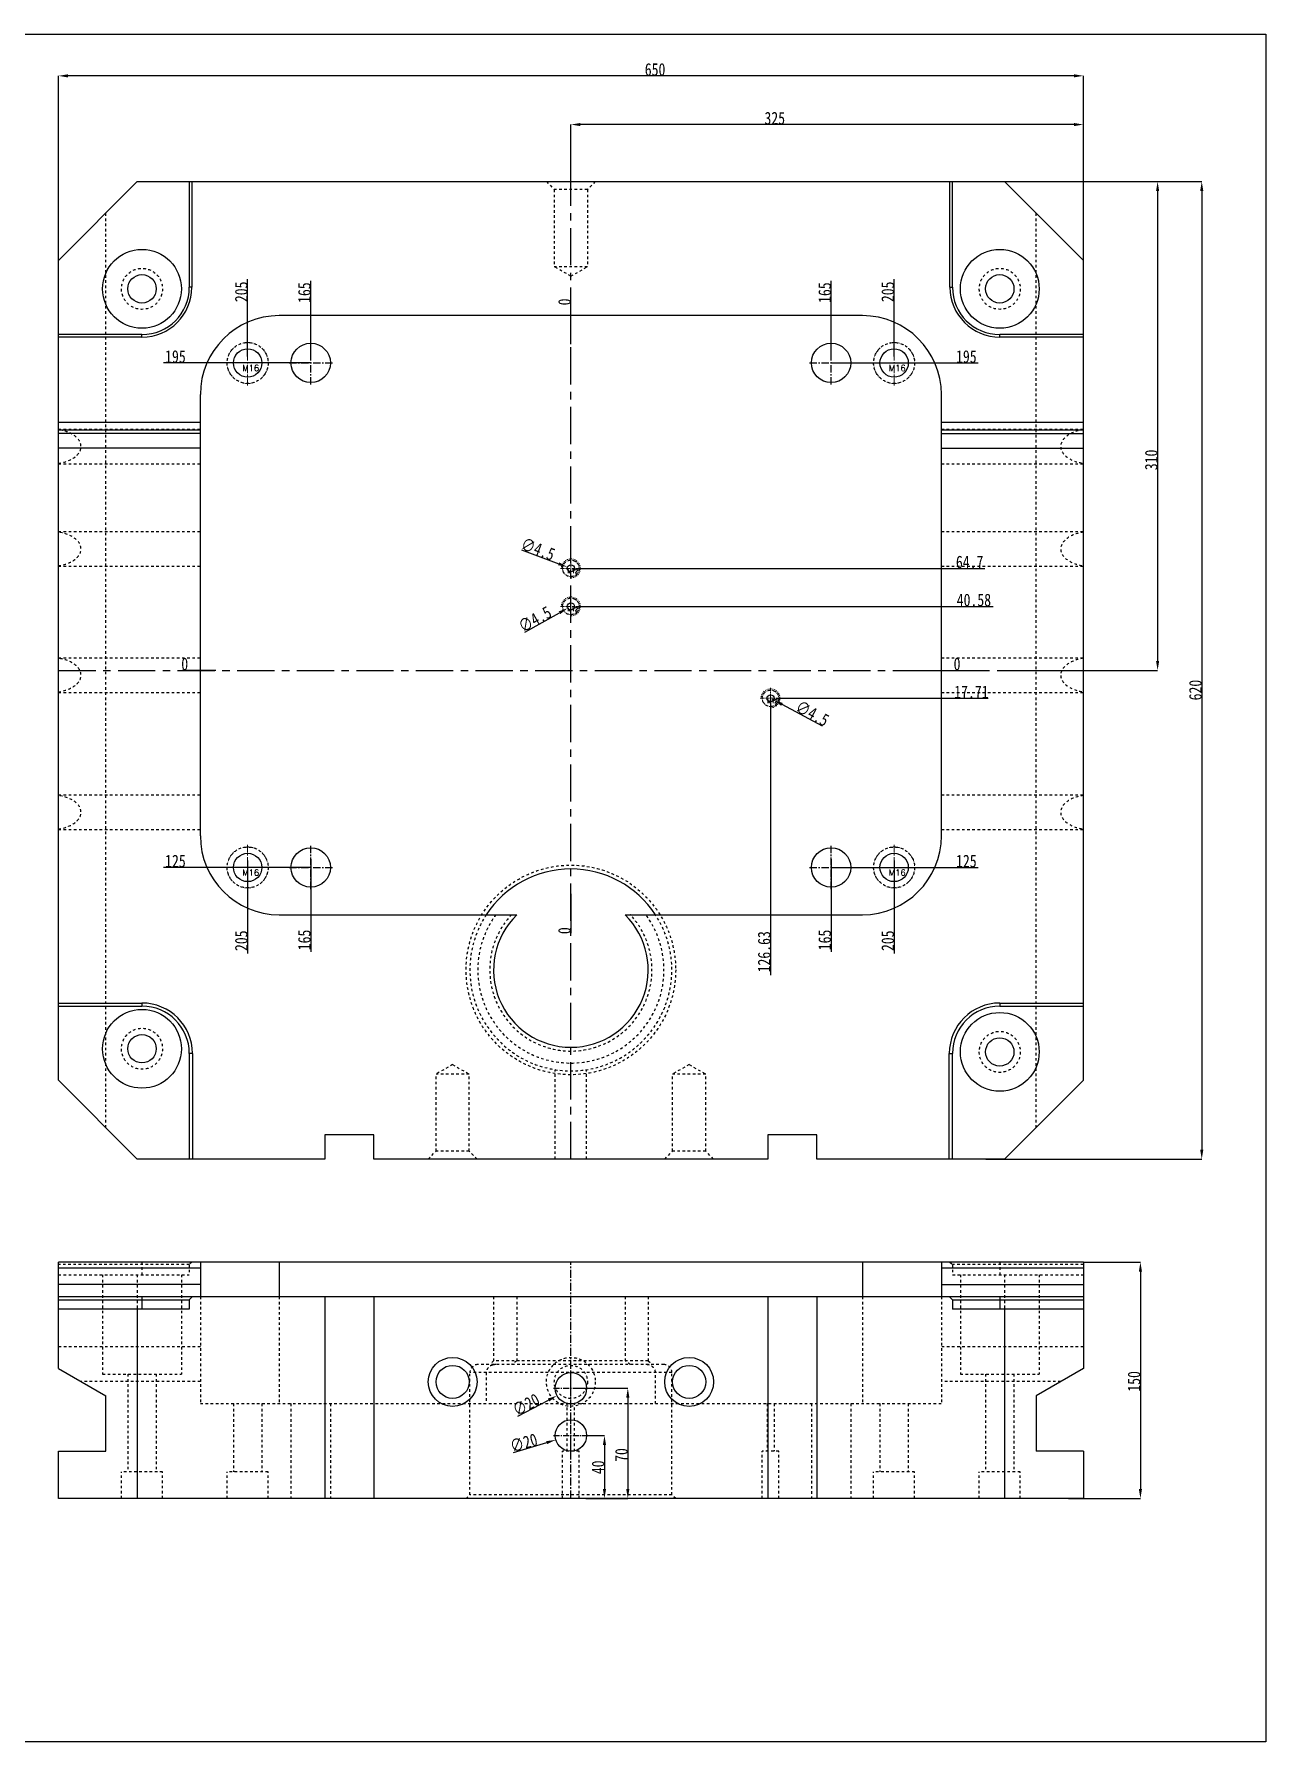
# Model space of a CAD drawing. Header units: millimetres. Extents: x -941 to 1421, y -11614 to -3210.
# Drawn here: x -207 to 574, y -9334 to -8251 of the extents above; entities that cross this region are included whole.
import ezdxf

# ---------------------------------------------------------------- set-up
doc = ezdxf.new("R2010")
doc.units = ezdxf.units.MM
doc.header["$LTSCALE"] = 16.335
doc.header["$PDMODE"] = 3
doc.header["$PDSIZE"] = 0.3125
doc.linetypes.add('CENTER', pattern=[0.6, 0.375, -0.075, 0.075, -0.075])
doc.linetypes.add('HIDDEN', pattern=[0.2, 0.1, -0.1])
doc.layers.get('0').update_dxf_attribs({"linetype": 'CONTINUOUS'})
doc.layers.get('Defpoints').update_dxf_attribs({"linetype": 'CONTINUOUS'})
doc.layers.add('DEFAULT_2', color=8, linetype='HIDDEN')
doc.layers.add('screw', color=33, linetype='CONTINUOUS', lineweight=13)
doc.styles.get("Standard").update_dxf_attribs({"font": 'txt', "width": 0.8})
doc.styles.add('TXT', font='txt.shx', dxfattribs={"bigfont": 'gbcbig.shx'})
doc.dimstyles.new('ISO-25', dxfattribs={"dimtxt": 8, "dimasz": 6, "dimexe": 0, "dimexo": 0, "dimgap": 0, "dimtad": 1, "dimdsep": 46, "dimtxsty": 'Standard', "dimcen": 0, "dimclrd": 4, "dimclre": 4, "dimclrt": 6, "dimazin": 0, "dimtfac": 1, "dimtofl": 0, "dimtmove": 0, "dimatfit": 3, "dimfxl": 0, "dimarcsym": 0})

# ---------------------------------------------------------------- blocks, each defined once
blk = doc.blocks.new('*D1043')
at = {"color": 4, "lineweight": -2}
blk.add_line((102.1, -8578), (125.7, -8586.9), dxfattribs=at)
at = {"color": 4}
blk.add_solid([(126, -8586), (125.3, -8587.8), (131.3, -8589)], dxfattribs=at)
at = {"layer": 'Defpoints', "color": 0}
for p in [(131.3, -8589), (135.5, -8590.6)]:
    blk.add_point(p, dxfattribs=at)
at = {"color": 6, "insert": (112.5, -8577.6), "char_height": 8, "attachment_point": 5, "rotation": 339.2821}
blk.add_mtext('∅4.5', dxfattribs=at)
blk = doc.blocks.new('*D1044')
at = {"color": 4, "lineweight": -2}
blk.add_line((104.2, -8630.2), (126.2, -8617.9), dxfattribs=at)
at = {"color": 4}
blk.add_solid([(125.7, -8617.1), (126.7, -8618.8), (131.4, -8615)], dxfattribs=at)
at = {"layer": 'Defpoints', "color": 0}
for p in [(131.4, -8615), (135.4, -8612.8)]:
    blk.add_point(p, dxfattribs=at)
at = {"color": 6, "insert": (110.6, -8622.1), "char_height": 8, "attachment_point": 5, "rotation": 29.1742}
blk.add_mtext('∅4.5', dxfattribs=at)
blk = doc.blocks.new('*D1045')
at = {"color": 4, "lineweight": -2}
blk.add_line((293, -8689.9), (267.3, -8676.1), dxfattribs=at)
at = {"color": 4}
blk.add_solid([(267.8, -8675.2), (266.8, -8677), (262, -8673.3)], dxfattribs=at)
at = {"layer": 'Defpoints', "color": 0}
for p in [(258, -8671.2), (262, -8673.3)]:
    blk.add_point(p, dxfattribs=at)
at = {"color": 6, "insert": (286.5, -8681.8), "char_height": 8, "attachment_point": 5, "rotation": 331.8812}
blk.add_mtext('∅4.5', dxfattribs=at)
blk = doc.blocks.new('screw_m12_g')
at = {"layer": 'screw', "color": 1, "linetype": 'CENTER', "ltscale": 0.373186}
for p, q in [((-6.6, 0), (6.6, 0)), ((0, -6.6), (0, 6.6))]:
    blk.add_line(p, q, dxfattribs=at)
at = {"layer": 'screw', "color": 33, "linetype": 'HIDDEN', "ltscale": 0.373186}
blk.add_circle((0, 0), 5.25, dxfattribs=at)
at = {"layer": 'screw', "color": 92, "linetype": 'HIDDEN', "ltscale": 0.373186}
blk.add_arc((0, 0), 6, 270, 180, dxfattribs=at)
at = {"layer": 'screw', "color": 6, "style": 'TXT'}
blk.add_text('M12', height=2.4, dxfattribs=at).set_placement((-2.04, -3))
blk = doc.blocks.new('*D1055')
at = {"color": 4, "lineweight": -2}
for p, q in [((140.6, -9139.8), (154.7, -9139.8)), ((154.7, -9145.8), (154.7, -9173.8)), ((142.9, -9179.8), (154.7, -9179.8))]:
    blk.add_line(p, q, dxfattribs=at)
at = {"color": 4}
for points in [[(153.7, -9145.8), (155.7, -9145.8), (154.7, -9139.8)], [(153.7, -9173.8), (155.7, -9173.8), (154.7, -9179.8)]]:
    blk.add_solid(points, dxfattribs=at)
at = {"layer": 'Defpoints', "color": 0}
for p in [(140.6, -9139.8), (142.9, -9179.8), (154.7, -9179.8)]:
    blk.add_point(p, dxfattribs=at)
at = {"color": 6, "insert": (150.7, -9160), "char_height": 8, "attachment_point": 5, "rotation": 90}
blk.add_mtext('40', dxfattribs=at)
blk = doc.blocks.new('*D1056')
at = {"color": 4, "lineweight": -2}
for p, q in [((138.2, -9109.8), (169.5, -9109.8)), ((169.5, -9115.8), (169.5, -9173.8)), ((142.9, -9179.8), (169.5, -9179.8))]:
    blk.add_line(p, q, dxfattribs=at)
at = {"color": 4}
for points in [[(168.5, -9115.8), (170.5, -9115.8), (169.5, -9109.8)], [(168.5, -9173.8), (170.5, -9173.8), (169.5, -9179.8)]]:
    blk.add_solid(points, dxfattribs=at)
at = {"layer": 'Defpoints', "color": 0}
for p in [(138.2, -9109.8), (142.9, -9179.8), (169.5, -9179.8)]:
    blk.add_point(p, dxfattribs=at)
at = {"color": 6, "insert": (165.5, -9152.2), "char_height": 8, "attachment_point": 5, "rotation": 90}
blk.add_mtext('70', dxfattribs=at)
blk = doc.blocks.new('*D1057')
at = {"color": 4, "lineweight": -2}
blk.add_line((97, -9150.6), (118.1, -9144.3), dxfattribs=at)
at = {"color": 4}
blk.add_solid([(117.8, -9143.4), (118.3, -9145.3), (123.8, -9142.6)], dxfattribs=at)
at = {"layer": 'Defpoints', "color": 0}
for p in [(143, -9137), (123.8, -9142.6)]:
    blk.add_point(p, dxfattribs=at)
at = {"color": 6, "insert": (103.5, -9144.5), "char_height": 8, "attachment_point": 5, "rotation": 16.4458}
blk.add_mtext('∅20', dxfattribs=at)
blk = doc.blocks.new('*D1058')
at = {"color": 4, "lineweight": -2}
blk.add_line((99.8, -9127.6), (119.3, -9117.3), dxfattribs=at)
at = {"color": 4}
blk.add_solid([(118.8, -9116.4), (119.7, -9118.2), (124.6, -9114.5)], dxfattribs=at)
at = {"layer": 'Defpoints', "color": 0}
for p in [(142.2, -9105.1), (124.6, -9114.5)]:
    blk.add_point(p, dxfattribs=at)
at = {"color": 6, "insert": (105, -9120.3), "char_height": 8, "attachment_point": 5, "rotation": 27.8338}
blk.add_mtext('∅20', dxfattribs=at)
blk = doc.blocks.new('*D1059')
at = {"color": 4, "lineweight": -2}
for p, q in [((458.4, -9029.8), (494.6, -9029.8)), ((494.6, -9035.8), (494.6, -9173.8)), ((449, -9179.8), (494.6, -9179.8))]:
    blk.add_line(p, q, dxfattribs=at)
at = {"color": 4}
for points in [[(493.6, -9035.8), (495.6, -9035.8), (494.6, -9029.8)], [(493.6, -9173.8), (495.6, -9173.8), (494.6, -9179.8)]]:
    blk.add_solid(points, dxfattribs=at)
at = {"layer": 'Defpoints', "color": 0}
for p in [(458.4, -9029.8), (449, -9179.8), (494.6, -9179.8)]:
    blk.add_point(p, dxfattribs=at)
at = {"color": 6, "insert": (490.6, -9105.5), "char_height": 8, "attachment_point": 5, "rotation": 90}
blk.add_mtext('150', dxfattribs=at)
blk = doc.blocks.new('*D1060')
at = {"color": 4, "lineweight": -2}
for p, q in [((133.4, -8344.5), (133.4, -8308.3)), ((452.4, -8308.3), (139.4, -8308.3)), ((458.4, -8394.5), (458.4, -8308.3))]:
    blk.add_line(p, q, dxfattribs=at)
at = {"color": 4}
for points in [[(139.4, -8307.3), (139.4, -8309.3), (133.4, -8308.3)], [(452.4, -8307.3), (452.4, -8309.3), (458.4, -8308.3)]]:
    blk.add_solid(points, dxfattribs=at)
at = {"layer": 'Defpoints', "color": 0}
for p in [(133.4, -8308.3), (133.4, -8344.5), (458.4, -8394.5)]:
    blk.add_point(p, dxfattribs=at)
at = {"color": 6, "insert": (262.7, -8304.3), "char_height": 8, "attachment_point": 5}
blk.add_mtext('325', dxfattribs=at)
blk = doc.blocks.new('*D1061')
at = {"color": 4, "lineweight": -2}
for p, q in [((-191.6, -8394.5), (-191.6, -8277.4)), ((452.4, -8277.4), (-185.6, -8277.4)), ((458.4, -8394.5), (458.4, -8277.4))]:
    blk.add_line(p, q, dxfattribs=at)
at = {"color": 4}
for points in [[(-185.6, -8276.4), (-185.6, -8278.4), (-191.6, -8277.4)], [(452.4, -8276.4), (452.4, -8278.4), (458.4, -8277.4)]]:
    blk.add_solid(points, dxfattribs=at)
at = {"layer": 'Defpoints', "color": 0}
for p in [(-191.6, -8277.4), (-191.6, -8394.5), (458.4, -8394.5)]:
    blk.add_point(p, dxfattribs=at)
at = {"color": 6, "insert": (186.8, -8273.4), "char_height": 8, "attachment_point": 5}
blk.add_mtext('650', dxfattribs=at)
blk = doc.blocks.new('*D1062')
at = {"color": 4, "lineweight": -2}
for p, q in [((408.4, -8344.5), (505.5, -8344.5)), ((505.5, -8350.5), (505.5, -8648.5)), ((408.4, -8654.5), (505.5, -8654.5))]:
    blk.add_line(p, q, dxfattribs=at)
at = {"color": 4}
for points in [[(504.5, -8350.5), (506.5, -8350.5), (505.5, -8344.5)], [(504.5, -8648.5), (506.5, -8648.5), (505.5, -8654.5)]]:
    blk.add_solid(points, dxfattribs=at)
at = {"layer": 'Defpoints', "color": 0}
for p in [(408.4, -8344.5), (408.4, -8654.5), (505.5, -8654.5)]:
    blk.add_point(p, dxfattribs=at)
at = {"color": 6, "insert": (501.5, -8521), "char_height": 8, "attachment_point": 5, "rotation": 90}
blk.add_mtext('310', dxfattribs=at)
blk = doc.blocks.new('*D1063')
at = {"color": 4, "lineweight": -2}
for p, q in [((408.4, -8344.5), (533.5, -8344.5)), ((533.5, -8350.5), (533.5, -8958.5)), ((396.6, -8964.5), (533.5, -8964.5))]:
    blk.add_line(p, q, dxfattribs=at)
at = {"color": 4}
for points in [[(532.5, -8350.5), (534.5, -8350.5), (533.5, -8344.5)], [(532.5, -8958.5), (534.5, -8958.5), (533.5, -8964.5)]]:
    blk.add_solid(points, dxfattribs=at)
at = {"layer": 'Defpoints', "color": 0}
for p in [(408.4, -8344.5), (396.6, -8964.5), (533.5, -8964.5)]:
    blk.add_point(p, dxfattribs=at)
at = {"color": 6, "insert": (529.5, -8667), "char_height": 8, "attachment_point": 5, "rotation": 90}
blk.add_mtext('620', dxfattribs=at)
blk = doc.blocks.new('screw_m16_i')
at = {"layer": 'screw', "color": 1, "linetype": 'CENTER', "ltscale": 0.808571}
for p, q in [((0, -14.3), (0, 14.3)), ((-14.3, 0), (14.3, 0))]:
    blk.add_line(p, q, dxfattribs=at)
at = {"layer": 'screw', "color": 8, "linetype": 'HIDDEN', "ltscale": 0.808571}
blk.add_circle((0, 0), 13, dxfattribs=at)
at = {"layer": 'screw'}
blk.add_circle((0, 0), 9, dxfattribs=at)
at = {"layer": 'screw', "color": 6, "style": 'TXT'}
blk.add_text('M16', height=3.9, dxfattribs=at).set_placement((-3.38, -5.2))
blk = doc.blocks.new('*D1064')
at = {"color": 4, "lineweight": -2}
blk.add_line((358.5, -8654.5), (379.9, -8654.5), dxfattribs=at)
at = {"layer": 'Defpoints', "color": 0}
for p in [(133.4, -8654.5), (358.5, -8654.5), (376.7, -8654.5)]:
    blk.add_point(p, dxfattribs=at)
at = {"color": 6, "insert": (378.3, -8650.5), "char_height": 8, "attachment_point": 5}
blk.add_mtext('0', dxfattribs=at)
blk = doc.blocks.new('*D1065')
at = {"color": 4, "lineweight": -2}
blk.add_line((136.7, -8589.8), (395.9, -8589.8), dxfattribs=at)
at = {"layer": 'Defpoints', "color": 0}
for p in [(136.7, -8589.8), (376.7, -8589.8), (133.4, -8654.5)]:
    blk.add_point(p, dxfattribs=at)
at = {"color": 6, "insert": (386.3, -8585.8), "char_height": 8, "attachment_point": 5}
blk.add_mtext('64.7', dxfattribs=at)
blk = doc.blocks.new('*D1066')
at = {"color": 4, "lineweight": -2}
blk.add_line((137.3, -8613.9), (401.3, -8613.9), dxfattribs=at)
at = {"layer": 'Defpoints', "color": 0}
for p in [(137.3, -8613.9), (376.7, -8613.9), (133.4, -8654.5)]:
    blk.add_point(p, dxfattribs=at)
at = {"color": 6, "insert": (389, -8609.9), "char_height": 8, "attachment_point": 5}
blk.add_mtext('40.58', dxfattribs=at)
blk = doc.blocks.new('*D1067')
at = {"color": 4, "lineweight": -2}
blk.add_line((298.4, -8459.5), (391.7, -8459.5), dxfattribs=at)
at = {"layer": 'Defpoints', "color": 0}
for p in [(298.4, -8459.5), (376.7, -8459.5), (133.4, -8654.5)]:
    blk.add_point(p, dxfattribs=at)
at = {"color": 6, "insert": (384.2, -8455.5), "char_height": 8, "attachment_point": 5}
blk.add_mtext('195', dxfattribs=at)
blk = doc.blocks.new('*D1068')
at = {"color": 4, "lineweight": -2}
blk.add_line((298.4, -8779.5), (391.7, -8779.5), dxfattribs=at)
at = {"layer": 'Defpoints', "color": 0}
for p in [(133.4, -8654.5), (298.4, -8779.5), (376.7, -8779.5)]:
    blk.add_point(p, dxfattribs=at)
at = {"color": 6, "insert": (384.2, -8775.5), "char_height": 8, "attachment_point": 5}
blk.add_mtext('125', dxfattribs=at)
blk = doc.blocks.new('*D1069')
at = {"color": 4, "lineweight": -2}
blk.add_line((264, -8672.2), (398.1, -8672.2), dxfattribs=at)
at = {"layer": 'Defpoints', "color": 0}
for p in [(133.4, -8654.5), (264, -8672.2), (376.7, -8672.2)]:
    blk.add_point(p, dxfattribs=at)
at = {"color": 6, "insert": (387.4, -8668.2), "char_height": 8, "attachment_point": 5}
blk.add_mtext('17.71', dxfattribs=at)
blk = doc.blocks.new('*D1070')
at = {"color": 4, "lineweight": -2}
blk.add_line((133.4, -8796.2), (133.4, -8821.2), dxfattribs=at)
at = {"layer": 'Defpoints', "color": 0}
for p in [(133.4, -8654.5), (133.4, -8796.2), (133.4, -8818)]:
    blk.add_point(p, dxfattribs=at)
at = {"color": 6, "insert": (129.4, -8819.6), "char_height": 8, "attachment_point": 5, "rotation": 90}
blk.add_mtext('0', dxfattribs=at)
blk = doc.blocks.new('*D1071')
at = {"color": 4, "lineweight": -2}
blk.add_line((260, -8671.6), (260, -8847.9), dxfattribs=at)
at = {"layer": 'Defpoints', "color": 0}
for p in [(133.4, -8654.5), (260, -8671.6), (260, -8818)]:
    blk.add_point(p, dxfattribs=at)
at = {"color": 6, "insert": (256, -8833), "char_height": 8, "attachment_point": 5, "rotation": 90}
blk.add_mtext('126.63', dxfattribs=at)
blk = doc.blocks.new('*D1072')
at = {"color": 4, "lineweight": -2}
blk.add_line((298.4, -8774.3), (298.4, -8833), dxfattribs=at)
at = {"layer": 'Defpoints', "color": 0}
for p in [(133.4, -8654.5), (298.4, -8774.3), (298.4, -8818)]:
    blk.add_point(p, dxfattribs=at)
at = {"color": 6, "insert": (294.4, -8825.5), "char_height": 8, "attachment_point": 5, "rotation": 90}
blk.add_mtext('165', dxfattribs=at)
blk = doc.blocks.new('*D1073')
at = {"color": 4, "lineweight": -2}
blk.add_line((338.4, -8775.1), (338.4, -8834), dxfattribs=at)
at = {"layer": 'Defpoints', "color": 0}
for p in [(133.4, -8654.5), (338.4, -8775.1), (338.4, -8818)]:
    blk.add_point(p, dxfattribs=at)
at = {"color": 6, "insert": (334.4, -8826), "char_height": 8, "attachment_point": 5, "rotation": 90}
blk.add_mtext('205', dxfattribs=at)
blk = doc.blocks.new('*D1074')
at = {"color": 4, "lineweight": -2}
blk.add_line((133.4, -8447.5), (133.4, -8419.2), dxfattribs=at)
at = {"layer": 'Defpoints', "color": 0}
for p in [(133.4, -8422.4), (133.4, -8447.5), (133.4, -8654.5)]:
    blk.add_point(p, dxfattribs=at)
at = {"color": 6, "insert": (129.4, -8420.8), "char_height": 8, "attachment_point": 5, "rotation": 90}
blk.add_mtext('0', dxfattribs=at)
blk = doc.blocks.new('*D1075')
at = {"color": 4, "lineweight": -2}
blk.add_line((298.4, -8454.2), (298.4, -8407.5), dxfattribs=at)
at = {"layer": 'Defpoints', "color": 0}
for p in [(298.4, -8422.4), (298.4, -8454.2), (133.4, -8654.5)]:
    blk.add_point(p, dxfattribs=at)
at = {"color": 6, "insert": (294.4, -8414.9), "char_height": 8, "attachment_point": 5, "rotation": 90}
blk.add_mtext('165', dxfattribs=at)
blk = doc.blocks.new('*D1076')
at = {"color": 4, "lineweight": -2}
blk.add_line((338.4, -8455.4), (338.4, -8406.4), dxfattribs=at)
at = {"layer": 'Defpoints', "color": 0}
for p in [(338.4, -8422.4), (338.4, -8455.4), (133.4, -8654.5)]:
    blk.add_point(p, dxfattribs=at)
at = {"color": 6, "insert": (334.4, -8414.4), "char_height": 8, "attachment_point": 5, "rotation": 90}
blk.add_mtext('205', dxfattribs=at)
blk = doc.blocks.new('*D1077')
at = {"color": 4, "lineweight": -2}
blk.add_line((-91.7, -8654.5), (-113.1, -8654.5), dxfattribs=at)
at = {"layer": 'Defpoints', "color": 0}
for p in [(-109.9, -8654.5), (-91.7, -8654.5), (133.4, -8654.5)]:
    blk.add_point(p, dxfattribs=at)
at = {"color": 6, "insert": (-111.5, -8650.5), "char_height": 8, "attachment_point": 5}
blk.add_mtext('0', dxfattribs=at)
blk = doc.blocks.new('*D1078')
at = {"color": 4, "lineweight": -2}
blk.add_line((-31.6, -8459.5), (-124.9, -8459.5), dxfattribs=at)
at = {"layer": 'Defpoints', "color": 0}
for p in [(-109.9, -8459.5), (-31.6, -8459.5), (133.4, -8654.5)]:
    blk.add_point(p, dxfattribs=at)
at = {"color": 6, "insert": (-117.4, -8455.5), "char_height": 8, "attachment_point": 5}
blk.add_mtext('195', dxfattribs=at)
blk = doc.blocks.new('*D1079')
at = {"color": 4, "lineweight": -2}
blk.add_line((-31.6, -8779.5), (-124.9, -8779.5), dxfattribs=at)
at = {"layer": 'Defpoints', "color": 0}
for p in [(133.4, -8654.5), (-109.9, -8779.5), (-31.6, -8779.5)]:
    blk.add_point(p, dxfattribs=at)
at = {"color": 6, "insert": (-117.4, -8775.5), "char_height": 8, "attachment_point": 5}
blk.add_mtext('125', dxfattribs=at)
blk = doc.blocks.new('*D1080')
at = {"color": 4, "lineweight": -2}
blk.add_line((-31.6, -8774.3), (-31.6, -8833), dxfattribs=at)
at = {"layer": 'Defpoints', "color": 0}
for p in [(133.4, -8654.5), (-31.6, -8774.3), (-31.6, -8818)]:
    blk.add_point(p, dxfattribs=at)
at = {"color": 6, "insert": (-35.6, -8825.5), "char_height": 8, "attachment_point": 5, "rotation": 90}
blk.add_mtext('165', dxfattribs=at)
blk = doc.blocks.new('*D1081')
at = {"color": 4, "lineweight": -2}
blk.add_line((-71.6, -8775.1), (-71.6, -8834), dxfattribs=at)
at = {"layer": 'Defpoints', "color": 0}
for p in [(133.4, -8654.5), (-71.6, -8775.1), (-71.6, -8818)]:
    blk.add_point(p, dxfattribs=at)
at = {"color": 6, "insert": (-75.6, -8826), "char_height": 8, "attachment_point": 5, "rotation": 90}
blk.add_mtext('205', dxfattribs=at)
blk = doc.blocks.new('*D1082')
at = {"color": 4, "lineweight": -2}
blk.add_line((-31.6, -8454.2), (-31.6, -8407.5), dxfattribs=at)
at = {"layer": 'Defpoints', "color": 0}
for p in [(-31.6, -8422.4), (-31.6, -8454.2), (133.4, -8654.5)]:
    blk.add_point(p, dxfattribs=at)
at = {"color": 6, "insert": (-35.6, -8414.9), "char_height": 8, "attachment_point": 5, "rotation": 90}
blk.add_mtext('165', dxfattribs=at)
blk = doc.blocks.new('*D1083')
at = {"color": 4, "lineweight": -2}
blk.add_line((-71.6, -8455.4), (-71.6, -8406.4), dxfattribs=at)
at = {"layer": 'Defpoints', "color": 0}
for p in [(-71.6, -8422.4), (-71.6, -8455.4), (133.4, -8654.5)]:
    blk.add_point(p, dxfattribs=at)
at = {"color": 6, "insert": (-75.6, -8414.4), "char_height": 8, "attachment_point": 5, "rotation": 90}
blk.add_mtext('205', dxfattribs=at)

msp = doc.modelspace()

# ---------------------------------------------------------------- linework, layer by layer
at = {"color": 7, "linetype": 'Continuous'}
for p, q in [((-191.601, -8394.505), (-141.601, -8344.505)), ((-141.601, -8344.505), (408.399, -8344.505)), ((-108.601, -8344.505), (-108.601, -8411.505)), ((-107.015, -8344.505), (-107.015, -8411.505)), ((373.813, -8411.505), (373.813, -8344.505)), ((375.399, -8411.505), (375.399, -8344.505)), ((408.399, -8344.505), (458.399, -8394.505)), ((-191.601, -8914.505), (-191.601, -8394.505)), ((458.399, -8914.505), (458.399, -8394.505)), ((-107.015, -8411.505), (-108.601, -8411.505)), ((373.813, -8411.505), (375.399, -8411.505)), ((318.399, -8429.505), (-51.601, -8429.505)), ((-138.601, -8441.505), (-191.601, -8441.505)), ((-138.601, -8443.091), (-191.601, -8443.091)), ((-138.601, -8443.091), (-138.601, -8441.505)), ((458.399, -8441.505), (405.399, -8441.505)), ((405.399, -8443.091), (405.399, -8441.505)), ((458.399, -8443.091), (405.399, -8443.091)), ((-101.601, -8759.505), (-101.601, -8479.505)), ((368.399, -8759.505), (368.399, -8479.505)), ((-101.601, -8497.173), (-191.601, -8497.173)), ((-101.601, -8502.063), (-191.601, -8502.063)), ((458.399, -8497.173), (368.399, -8497.173)), ((458.399, -8502.063), (368.399, -8502.063)), ((-101.601, -8504.261), (-191.601, -8504.261)), ((-101.601, -8513.651), (-191.601, -8513.651)), ((368.399, -8504.261), (458.399, -8504.261)), ((368.399, -8513.651), (458.399, -8513.651)), ((-51.601, -8809.505), (99.064, -8809.505)), ((167.735, -8809.505), (318.399, -8809.505)), ((-191.601, -8865.505), (-138.601, -8865.505)), ((-191.601, -8867.505), (-138.601, -8867.505)), ((-138.601, -8865.505), (-138.601, -8867.505)), ((405.399, -8865.505), (458.399, -8865.505)), ((405.399, -8865.505), (405.399, -8867.505)), ((405.399, -8867.505), (458.399, -8867.505)), ((-108.601, -8897.505), (-108.601, -8964.505)), ((-106.601, -8897.505), (-108.601, -8897.505)), ((-106.601, -8897.505), (-106.601, -8964.505)), ((373.399, -8897.505), (375.399, -8897.505)), ((373.399, -8964.505), (373.399, -8897.505)), ((375.399, -8964.505), (375.399, -8897.505)), ((-141.601, -8964.505), (-191.601, -8914.505)), ((458.399, -8914.505), (408.399, -8964.505)), ((8.399, -8949.005), (-22.601, -8949.005)), ((-22.601, -8949.005), (-22.601, -8964.505)), ((8.399, -8964.505), (8.399, -8949.005)), ((289.399, -8949.005), (258.399, -8949.005)), ((258.399, -8949.005), (258.399, -8964.505)), ((289.399, -8964.505), (289.399, -8949.005)), ((-22.601, -8964.505), (-141.601, -8964.505)), ((258.399, -8964.505), (8.399, -8964.505)), ((408.399, -8964.505), (289.399, -8964.505)), ((-191.601, -9097.336), (-191.601, -9029.811)), ((458.399, -9029.811), (-191.601, -9029.811)), ((-101.601, -9029.811), (-101.601, -9051.715)), ((-51.601, -9029.811), (-51.601, -9051.715)), ((318.399, -9029.811), (318.399, -9051.715)), ((368.399, -9029.811), (368.399, -9051.715)), ((458.399, -9029.811), (458.399, -9097.336)), ((-101.601, -9033.771), (-191.601, -9033.771)), ((-101.601, -9044.111), (-191.601, -9044.111)), ((458.399, -9033.771), (368.399, -9033.771)), ((368.399, -9044.111), (458.399, -9044.111)), ((-191.601, -9051.715), (458.399, -9051.715)), ((-191.601, -9053.715), (-108.601, -9053.715)), ((-138.601, -9051.715), (-138.601, -9059.715)), ((-106.601, -9051.715), (-108.601, -9053.715)), ((-108.601, -9053.715), (-108.601, -9059.715)), ((-22.601, -9051.715), (-22.601, -9179.811)), ((8.399, -9051.715), (8.399, -9179.811)), ((258.399, -9051.715), (258.399, -9179.811)), ((289.399, -9051.715), (289.399, -9179.811)), ((375.399, -9053.715), (373.399, -9051.715)), ((375.399, -9053.715), (458.399, -9053.715)), ((375.399, -9053.715), (375.399, -9059.715)), ((405.399, -9051.715), (405.399, -9059.715)), ((-108.601, -9059.715), (-191.601, -9059.715)), ((-141.601, -9059.715), (-141.601, -9179.811)), ((458.399, -9059.715), (375.399, -9059.715)), ((408.399, -9059.715), (408.399, -9179.811)), ((-191.601, -9097.336), (-161.601, -9114.656)), ((458.399, -9097.336), (428.399, -9114.656)), ((-161.601, -9149.811), (-161.601, -9114.656)), ((132.105, -9119.606), (134.694, -9119.606)), ((428.399, -9114.656), (428.399, -9149.811)), ((-191.601, -9179.811), (-191.601, -9149.811)), ((-191.601, -9149.811), (-161.601, -9149.811)), ((458.399, -9149.811), (428.399, -9149.811)), ((458.399, -9149.811), (458.399, -9179.811)), ((458.399, -9179.811), (-191.601, -9179.811))]:
    msp.add_line(p, q, dxfattribs=at)
at = {"color": 1, "linetype": 'CENTER', "ltscale": 0.777472}
for p, q in [((-31.601, -8473.255), (-31.601, -8445.755)), ((298.399, -8473.255), (298.399, -8445.755)), ((-45.351, -8459.505), (-17.851, -8459.505)), ((284.649, -8459.505), (312.149, -8459.505)), ((-31.601, -8793.255), (-31.601, -8765.755)), ((298.399, -8793.255), (298.399, -8765.755)), ((-45.351, -8779.505), (-17.851, -8779.505)), ((284.649, -8779.505), (312.149, -8779.505))]:
    msp.add_line(p, q, dxfattribs=at)
at = {"color": 1, "linetype": 'CENTER', "ltscale": 0.839978}
msp.add_line((133.399, -9179.811), (133.399, -9029.811), dxfattribs=at)
at = {"color": 1, "linetype": 'CENTER', "ltscale": 0.621977}
for p, q in [((133.399, -9120.811), (133.399, -9098.811)), ((122.399, -9109.811), (144.399, -9109.811)), ((133.399, -9150.811), (133.399, -9128.811)), ((122.399, -9139.811), (144.399, -9139.811))]:
    msp.add_line(p, q, dxfattribs=at)
msp.add_lwpolyline([(-576.237, -8250.955), (574.145, -8250.955), (574.145, -9334.12), (-576.237, -9334.12)], close=True)
at = {"color": 7, "linetype": 'Continuous'}
for centre, radius in [((-138.601, -8412.505), 25), ((405.399, -8412.505), 25), ((-138.601, -8412.505), 9), ((405.399, -8412.505), 9), ((-31.601, -8459.505), 12.5), ((298.399, -8459.505), 12.5), ((-71.601, -8459.505), 9), ((338.399, -8459.505), 9), ((133.399, -8589.805), 2.25), ((133.399, -8613.925), 2.25), ((260.029, -8672.215), 2.25), ((-71.601, -8779.505), 9), ((-31.601, -8779.505), 12.5), ((298.399, -8779.505), 12.5), ((338.399, -8779.505), 9), ((-138.601, -8894.505), 25), ((405.399, -8896.505), 25), ((-138.601, -8894.505), 9), ((405.399, -8896.505), 9), ((58.399, -9105.811), 15.5), ((58.399, -9105.811), 10.5), ((208.399, -9105.811), 15.5), ((208.399, -9105.811), 10.5), ((133.399, -9109.811), 10), ((133.399, -9139.811), 10)]:
    msp.add_circle(centre, radius, dxfattribs=at)
for centre, radius, start, end in [((-138.601, -8411.505), 31.586, 270, 0), ((-138.601, -8411.505), 30, 270, 0), ((405.399, -8411.505), 31.586, 180, 270), ((405.399, -8411.505), 30, 180, 270), ((-51.601, -8479.505), 50, 90, 180), ((318.399, -8479.505), 50, 0, 90), ((-51.601, -8759.505), 50, 180, 270), ((318.399, -8759.505), 50, 270, 0), ((133.399, -8844.505), 64.05, 33.123677, 146.876323), ((133.399, -8844.505), 49.03, 134.451078, 45.548922), ((-138.601, -8897.505), 32, 0, 90), ((-138.601, -8897.505), 30, 0, 90), ((405.399, -8897.505), 32, 90, 180), ((405.399, -8897.505), 30, 90, 180)]:
    msp.add_arc(centre, radius, start, end, dxfattribs=at)
at = {"layer": 'DEFAULT_2', "color": 8, "linetype": 'HIDDEN'}
for p, q in [((117.899, -8344.505), (122.899, -8349.505)), ((122.899, -8349.505), (122.899, -8398.443)), ((143.899, -8349.505), (122.899, -8349.505)), ((148.899, -8344.505), (143.899, -8349.505)), ((143.899, -8349.505), (143.899, -8398.443)), ((-161.601, -8944.505), (-161.601, -8364.505)), ((428.399, -8944.505), (428.399, -8364.505)), ((133.399, -8404.505), (122.899, -8398.443)), ((143.899, -8398.443), (122.899, -8398.443)), ((133.399, -8404.505), (143.899, -8398.443)), ((-191.601, -8501.505), (-101.601, -8501.505)), ((368.399, -8501.505), (458.399, -8501.505)), ((-191.601, -8523.505), (-101.601, -8523.505)), ((368.399, -8523.505), (458.399, -8523.505)), ((-191.601, -8566.505), (-101.601, -8566.505)), ((368.399, -8566.505), (458.399, -8566.505)), ((-191.601, -8588.505), (-101.601, -8588.505)), ((368.399, -8588.505), (458.399, -8588.505)), ((-191.601, -8646.505), (-101.601, -8646.505)), ((368.399, -8646.505), (458.399, -8646.505)), ((-191.601, -8668.505), (-101.601, -8668.505)), ((368.399, -8668.505), (458.399, -8668.505)), ((-191.601, -8733.505), (-101.601, -8733.505)), ((368.399, -8733.505), (458.399, -8733.505)), ((-191.601, -8755.505), (-101.601, -8755.505)), ((368.399, -8755.505), (458.399, -8755.505)), ((58.399, -8904.505), (47.899, -8910.568)), ((68.899, -8910.568), (47.899, -8910.568)), ((47.899, -8959.505), (47.899, -8910.568)), ((58.399, -8904.505), (68.899, -8910.568)), ((68.899, -8959.505), (68.899, -8910.568)), ((123.399, -8964.505), (123.399, -8907.77)), ((143.399, -8964.505), (143.399, -8907.77)), ((208.399, -8904.505), (197.899, -8910.568)), ((218.899, -8910.568), (197.899, -8910.568)), ((197.899, -8959.505), (197.899, -8910.568)), ((208.399, -8904.505), (218.899, -8910.568)), ((218.899, -8959.505), (218.899, -8910.568)), ((42.899, -8964.505), (47.899, -8959.505)), ((68.899, -8959.505), (47.899, -8959.505)), ((73.899, -8964.505), (68.899, -8959.505)), ((192.899, -8964.505), (197.899, -8959.505)), ((218.899, -8959.505), (197.899, -8959.505)), ((223.899, -8964.505), (218.899, -8959.505)), ((-108.601, -9031.397), (-191.601, -9031.397)), ((-138.601, -9029.811), (-138.601, -9037.811)), ((-107.015, -9029.811), (-108.601, -9031.397)), ((-108.601, -9031.397), (-108.601, -9037.811)), ((373.813, -9029.811), (375.399, -9031.397)), ((458.399, -9031.397), (375.399, -9031.397)), ((375.399, -9031.397), (375.399, -9037.811)), ((405.399, -9029.811), (405.399, -9037.811)), ((-191.601, -9037.811), (-108.601, -9037.811)), ((-163.601, -9037.811), (-163.601, -9100.811)), ((-141.601, -9037.811), (-141.601, -9059.715)), ((-113.601, -9037.811), (-113.601, -9100.811)), ((375.399, -9037.811), (458.399, -9037.811)), ((380.399, -9037.811), (380.399, -9100.811)), ((408.399, -9037.811), (408.399, -9059.715)), ((430.399, -9037.811), (430.399, -9100.811)), ((-101.601, -9051.715), (-101.601, -9119.606)), ((-51.601, -9051.715), (-51.601, -9119.606)), ((84.369, -9051.715), (84.369, -9092.395)), ((99.064, -9051.715), (99.064, -9092.398)), ((167.735, -9051.715), (167.735, -9092.4)), ((182.429, -9051.715), (182.429, -9092.398)), ((318.399, -9051.715), (318.399, -9119.606)), ((368.399, -9051.715), (368.399, -9119.606)), ((-101.601, -9083.606), (-191.601, -9083.606)), ((458.399, -9083.606), (368.399, -9083.606)), ((192.449, -9094.811), (74.349, -9094.811)), ((84.369, -9092.395), (81.954, -9094.811)), ((182.429, -9092.398), (84.369, -9092.395)), ((182.429, -9092.398), (184.842, -9094.811)), ((-101.601, -9105.606), (-177.277, -9105.606)), ((-163.601, -9100.811), (-113.601, -9100.811)), ((-147.601, -9100.811), (-147.601, -9162.811)), ((-129.601, -9100.811), (-129.601, -9162.811)), ((197.449, -9099.811), (69.349, -9099.811)), ((69.349, -9177.397), (69.349, -9099.811)), ((79.758, -9099.811), (79.758, -9119.606)), ((187.041, -9119.606), (187.041, -9099.811)), ((197.449, -9177.397), (197.449, -9099.811)), ((444.075, -9105.606), (368.399, -9105.606)), ((380.399, -9100.811), (430.399, -9100.811)), ((396.399, -9100.811), (396.399, -9162.811)), ((414.399, -9100.811), (414.399, -9162.811)), ((-101.601, -9119.606), (132.105, -9119.606)), ((-80.601, -9119.606), (-80.601, -9162.811)), ((-62.601, -9119.606), (-62.601, -9162.811)), ((-44.101, -9119.606), (-44.101, -9179.811)), ((-19.101, -9119.606), (-19.101, -9179.811)), ((131.149, -9149.811), (131.149, -9119.606)), ((134.694, -9119.606), (368.399, -9119.606)), ((135.649, -9149.811), (135.649, -9119.606)), ((257.779, -9119.606), (257.779, -9149.811)), ((262.279, -9119.606), (262.279, -9149.811)), ((285.899, -9119.606), (285.899, -9179.811)), ((310.899, -9119.606), (310.899, -9179.811)), ((329.399, -9119.606), (329.399, -9162.811)), ((347.399, -9119.606), (347.399, -9162.811)), ((138.649, -9149.811), (128.149, -9149.811)), ((128.149, -9179.811), (128.149, -9149.811)), ((138.649, -9179.811), (138.649, -9149.811)), ((265.279, -9149.811), (254.779, -9149.811)), ((254.779, -9179.811), (254.779, -9149.811)), ((265.279, -9179.811), (265.279, -9149.811)), ((-151.601, -9179.811), (-151.601, -9162.811)), ((-125.601, -9162.811), (-151.601, -9162.811)), ((-125.601, -9179.811), (-125.601, -9162.811)), ((-84.601, -9179.811), (-84.601, -9162.811)), ((-58.601, -9162.811), (-84.601, -9162.811)), ((-58.601, -9179.811), (-58.601, -9162.811)), ((351.399, -9162.811), (325.399, -9162.811)), ((325.399, -9179.811), (325.399, -9162.811)), ((351.399, -9179.811), (351.399, -9162.811)), ((418.399, -9162.811), (392.399, -9162.811)), ((392.399, -9179.811), (392.399, -9162.811)), ((418.399, -9179.811), (418.399, -9162.811)), ((66.935, -9179.811), (69.349, -9177.397)), ((197.449, -9177.397), (69.349, -9177.397)), ((199.864, -9179.811), (197.449, -9177.397))]:
    msp.add_line(p, q, dxfattribs=at)
at = {"layer": 'DEFAULT_2', "color": 1, "linetype": 'CENTER', "ltscale": 3.85626}
for p, q in [((133.399, -8964.505), (133.399, -8344.505)), ((-191.601, -8654.505), (458.399, -8654.505))]:
    msp.add_line(p, q, dxfattribs=at)
at = {"layer": 'DEFAULT_2', "color": 8, "linetype": 'HIDDEN'}
for centre, radius in [((-138.601, -8412.505), 13), ((405.399, -8412.505), 13), ((-71.601, -8459.505), 13), ((338.399, -8459.505), 13), ((133.399, -8589.805), 5.25), ((133.399, -8613.925), 5.25), ((260.029, -8672.215), 5.25), ((-71.601, -8779.505), 13), ((338.399, -8779.505), 13), ((133.399, -8844.505), 66.464), ((-138.601, -8894.505), 13), ((405.399, -8896.505), 13), ((133.399, -9105.811), 15.5), ((133.399, -9105.811), 10.5)]:
    msp.add_circle(centre, radius, dxfattribs=at)
for centre, radius, start, end in [((133.399, -8844.505), 64.05, 146.876323, 33.123677), ((133.399, -8844.505), 59.05, 143.649874, 36.350126), ((133.398, -8844.509), 51.444, 137.123684, 42.876316), ((74.349, -9099.811), 5, 90, 180), ((209.475, -9249.942), 192.382, 125.023784, 126.257049), ((57.311, -9249.956), 192.399, 53.742987, 54.975057), ((192.449, -9099.811), 5, 0, 90)]:
    msp.add_arc(centre, radius, start, end, dxfattribs=at)
for centre, start_param, end_param in [((-196.329, -8512.505), -1.32001301, 1.32001301), ((463.127, -8512.505), 8.10476496, 10.74479097), ((-196.329, -8577.505), -1.32001301, 1.32001301), ((463.127, -8577.505), 1.82157965, 4.46160566), ((-196.329, -8657.505), -1.32001301, 1.32001301), ((463.127, -8657.505), 1.82157965, 4.46160566), ((-196.329, -8744.505), -1.32001301, 1.32001301), ((463.127, -8744.505), 1.82157965, 4.46160566)]:
    msp.add_ellipse(centre, major_axis=(19.053, 0), ratio=0.57735027, start_param=start_param, end_param=end_param, dxfattribs=at)
for points, knots in [([(83.806, -9095.091), (83.273, -9095.243), (82.238, -9095.676), (80.915, -9096.722), (79.986, -9098.139), (79.758, -9099.258), (79.758, -9099.811)], [0, 0, 0, 0, 0.25025066, 0.50037254, 0.75028983, 1, 1, 1, 1]), ([(187.041, -9099.811), (187.041, -9099.258), (186.813, -9098.139), (185.884, -9096.722), (184.561, -9095.676), (183.525, -9095.243), (182.992, -9095.091)], [0, 0, 0, 0, 0.24971017, 0.49962746, 0.74974934, 1, 1, 1, 1])]:
    msp.add_open_spline(points, degree=3, knots=knots, dxfattribs=at)
for points in [[(85.84, -9094.811), (85.156, -9094.811), (84.464, -9094.903), (83.806, -9095.091)], [(182.992, -9095.091), (182.334, -9094.903), (181.643, -9094.811), (180.959, -9094.811)]]:
    msp.add_open_spline(points, degree=3, dxfattribs=at)

# ---------------------------------------------------------------- block references
at = {"layer": 'screw'}
for name, p in [('screw_m16_i', (-71.601, -8459.505)), ('screw_m16_i', (338.399, -8459.505)), ('screw_m12_g', (133.399, -8589.805)), ('screw_m12_g', (133.399, -8613.925)), ('screw_m12_g', (260.029, -8672.215)), ('screw_m16_i', (-71.601, -8779.505)), ('screw_m16_i', (338.399, -8779.505))]:
    msp.add_blockref(name, p, dxfattribs=at)

# ---------------------------------------------------------------- dimensions: what is measured, and where the dimension line sits
for base, p2, picture, middle in [((-191.601, -8277.373), (-191.601, -8394.505), '*D1061', (186.757, -8277.373)), ((133.399, -8308.322), (133.399, -8344.505), '*D1060', (262.696, -8308.322))]:
    dim = msp.add_linear_dim(base=base, p1=(458.399, -8394.505), p2=p2, dimstyle='ISO-25', override={"dimfxl": 1.25})
    dim.commit()
    dim.dimension.update_dxf_attribs({"geometry": picture, "text_midpoint": middle, "dimtype": 160})
for base, p1, p2, picture, middle in [((533.516, -8964.505), (408.399, -8344.505), (396.626, -8964.505), '*D1063', (533.516, -8667.003)), ((505.501, -8654.505), (408.399, -8344.505), (408.399, -8654.505), '*D1062', (505.501, -8520.966)), ((494.616, -9179.811), (458.399, -9029.811), (448.98, -9179.811), '*D1059', (494.616, -9105.515)), ((169.47, -9179.811), (138.159, -9109.811), (142.942, -9179.811), '*D1056', (169.47, -9152.216)), ((154.684, -9179.811), (140.55, -9139.811), (142.942, -9179.811), '*D1055', (154.684, -9160.037))]:
    dim = msp.add_linear_dim(base=base, p1=p1, p2=p2, angle=90, dimstyle='ISO-25', override={"dimfxl": 1.25})
    dim.commit()
    dim.dimension.update_dxf_attribs({"geometry": picture, "text_midpoint": middle, "dimtype": 160})
for feature_location, offset, dtype, origin, picture, middle in [((-71.601, -8455.44), (0, 33.047), 1, (133.399, -8654.505), '*D1083', (-75.601, -8414.393)), ((338.399, -8455.44), (0, 33.047), 1, (133.399, -8654.505), '*D1076', (334.399, -8414.393)), ((-31.601, -8454.176), (0, 31.783), 1, (133.399, -8654.505), '*D1082', (-35.601, -8414.926)), ((298.399, -8454.176), (0, 31.783), 1, (133.399, -8654.505), '*D1075', (294.399, -8414.926)), ((133.399040562, -8447.503487637), (0, 25.110545364), 1, (133.399040562, -8654.505438198), '*D1074', (129.399040562, -8420.792942273)), ((-31.601, -8459.505), (-78.322, 0), 0, (133.399, -8654.505), '*D1078', (-117.389, -8455.505)), ((298.399, -8459.505), (78.322, 0), 0, (133.399, -8654.505), '*D1067', (384.188, -8455.505)), ((136.696, -8589.805), (240.025, 0), 0, (133.399, -8654.505), '*D1065', (386.321, -8585.805)), ((137.258, -8613.925), (239.463, 0), 0, (133.399, -8654.505), '*D1066', (388.988, -8609.925)), ((-91.734084923, -8654.505438198), (-18.188744514, 0), 0, (133.399040562, -8654.505438198), '*D1077', (-111.522829436, -8650.505438198)), ((358.532166046, -8654.505438198), (18.188744514, 0), 0, (133.399040562, -8654.505438198), '*D1064', (378.320910559, -8650.505438198)), ((-31.601, -8779.505), (-78.322, 0), 0, (133.399, -8654.505), '*D1079', (-117.389, -8775.505)), ((-71.601, -8775.134), (0, -42.909), 1, (133.399, -8654.505), '*D1081', (-75.601, -8826.043)), ((-31.601, -8774.26), (0, -43.783), 1, (133.399, -8654.505), '*D1080', (-35.601, -8825.509)), ((133.399040562, -8796.221715619), (0, -21.820953427), 1, (133.399040562, -8654.505438198), '*D1070', (129.399040562, -8819.642669047)), ((298.399, -8779.505), (78.322, 0), 0, (133.399, -8654.505), '*D1068', (384.188, -8775.505)), ((264.042, -8672.215), (112.679, 0), 0, (133.399, -8654.505), '*D1069', (387.388, -8668.215)), ((260.029, -8671.614), (0, -146.428), 1, (133.399, -8654.505), '*D1071', (256.029, -8832.976)), ((298.399, -8774.26), (0, -43.783), 1, (133.399, -8654.505), '*D1072', (294.399, -8825.509)), ((338.399, -8775.134), (0, -42.909), 1, (133.399, -8654.505), '*D1073', (334.399, -8826.043))]:
    dim = msp.add_ordinate_dim(feature_location=feature_location, offset=offset, dtype=dtype, origin=origin, dimstyle='ISO-25', override={"dimfxl": 1.25})
    dim.commit()
    dim.dimension.update_dxf_attribs({"geometry": picture, "text_midpoint": middle})
for p1, p2, picture, middle in [((135.504, -8590.601), (131.295, -8589.009), '*D1043', (112.506, -8577.627)), ((135.364, -8612.829), (131.434, -8615.022), '*D1044', (110.625, -8622.059)), ((142.242, -9105.142), (124.556, -9114.48), '*D1058', (105.003, -9120.281)), ((142.99, -9136.98), (123.808, -9142.642), '*D1057', (103.494, -9144.468))]:
    dim = msp.add_diameter_dim_2p(p1=p1, p2=p2, dimstyle='ISO-25', override={"dimfxl": 1.25})
    dim.commit()
    dim.dimension.update_dxf_attribs({"geometry": picture, "text_midpoint": middle})
dim = msp.add_diameter_dim_2p(p1=(258.045, -8671.155), p2=(262.013, -8673.276), dimstyle='ISO-25', override={"dimfxl": 1.25})
dim.commit()
dim.dimension.update_dxf_attribs({"geometry": '*D1045', "text_midpoint": (284.572, -8685.331), "dimtype": 163})

doc.saveas('drawing.dxf')
